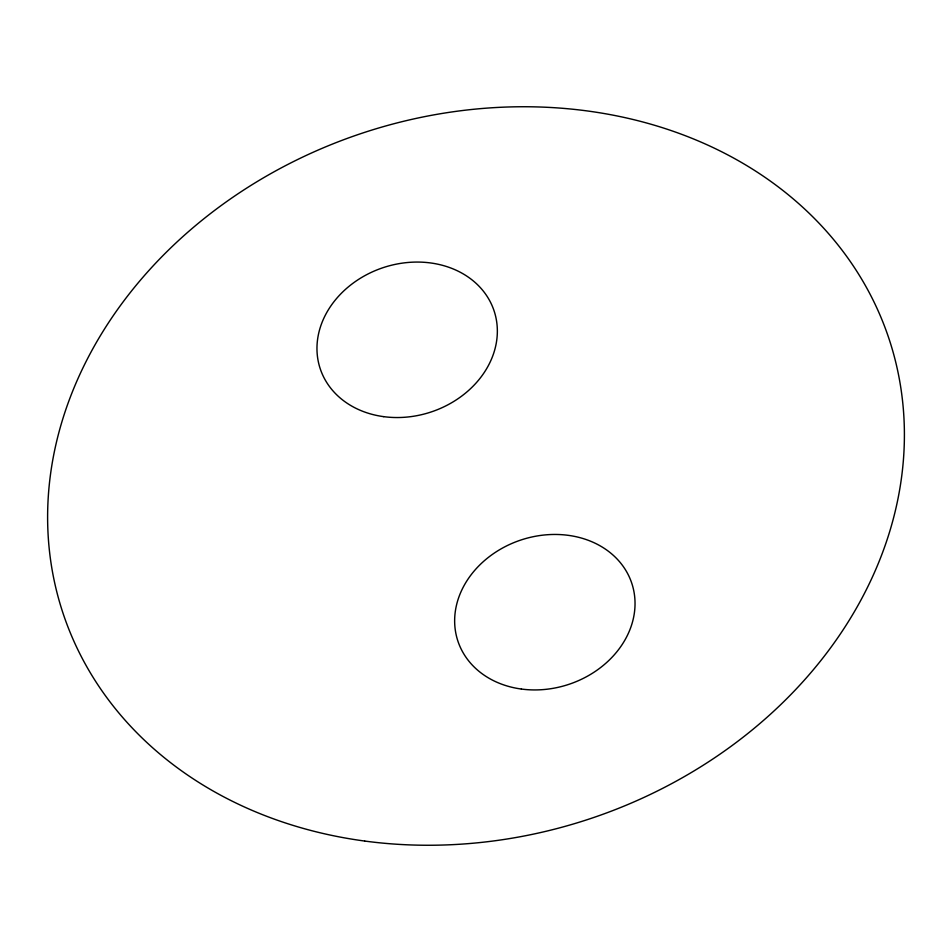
<?xml version="1.0" encoding="UTF-8"?>
<svg xmlns="http://www.w3.org/2000/svg" width="952" height="952" viewBox="0 0 952 952"><rect width="100%" height="100%" fill="white"/><g stroke="black" fill="none" stroke-linecap="round" stroke-linejoin="round"><path stroke-width="1.43" d="M364.652 841.044A435.195 361.224 -18.4 0 0 889.93 341.625A435.195 361.224 -18.4 0 0 173.419 245.33A435.195 361.224 -18.4 0 0 364.652 841.044M521.398 689.046A91.618 76.041 -18.4 0 0 631.985 583.897A91.618 76.041 -18.4 0 0 481.141 563.632A91.618 76.041 -18.4 0 0 521.398 689.046M383.715 416.655A91.618 76.041 -18.4 0 0 494.302 311.518A91.618 76.041 -18.4 0 0 343.458 291.241A91.618 76.041 -18.4 0 0 383.715 416.655"/></g></svg>
